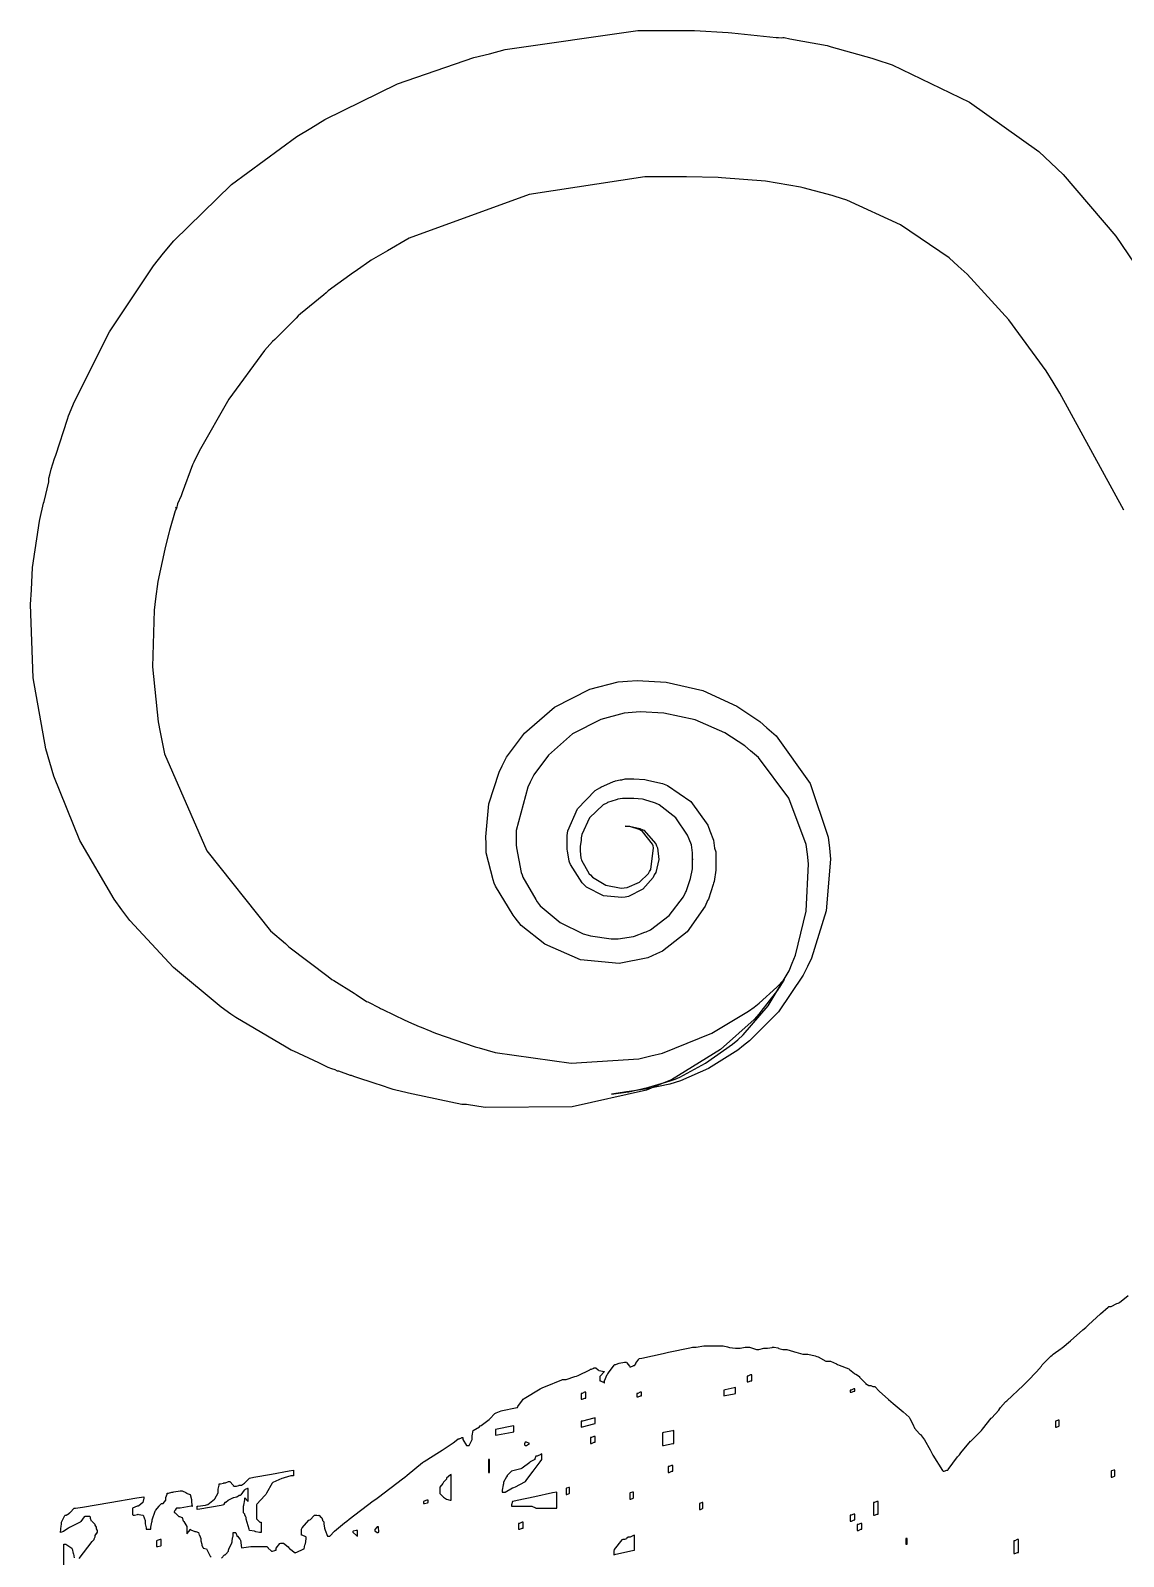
# Model space of a CAD drawing. Extents: x 44 to 313, y 66 to 291.
# Drawn here: x 90.67 to 123.91, y 240.61 to 287.02 of the extents above; entities that cross this region are included whole.
import ezdxf

# ---------------------------------------------------------------- set-up
doc = ezdxf.new("R2010")
doc.units = 0
doc.header["$MEASUREMENT"] = 0

msp = doc.modelspace()

# ---------------------------------------------------------------- linework, layer by layer
at = {"color": 40}
for points in [[(123.921, 272.433), (121.981, 275.996), (121.779, 276.331), (121.567, 276.667), (120.425, 278.227), (119.159, 279.612), (118.886, 279.859), (118.612, 280.107), (117.135, 281.116), (115.499, 281.861), (115.146, 281.976), (115.058, 282.003), (114.176, 282.232), (114.088, 282.258), (113.029, 282.435), (111.69, 282.539), (111.584, 282.549), (110.622, 282.567), (110.526, 282.575), (109.354, 282.575), (105.841, 282.029), (102.191, 280.706), (101.53, 280.318), (101.035, 280.035), (100.991, 280.009), (100.612, 279.745), (100.578, 279.717), (100.498, 279.665), (99.7299, 279.109), (99.6597, 279.047), (99.5881, 278.987), (98.884, 278.404), (98.8138, 278.342), (98.7517, 278.271), (98.0983, 277.628), (98.0362, 277.566), (97.7896, 277.293), (96.7052, 275.812), (95.7972, 274.223), (95.6388, 273.896), (95.6028, 273.808), (95.2846, 272.962), (95.25, 272.874), (95.1438, 272.627), (95.1096, 272.485), (95.1096, 272.485), (95.0958, 272.49), (95.1096, 272.521), (95.1096, 272.521), (95.1096, 272.485), (95.0736, 272.415), (94.8972, 271.815), (94.8877, 271.771), (94.7649, 271.294), (94.7568, 271.25), (94.5444, 270.264), (94.4742, 269.735), (94.4301, 269.391), (94.3846, 267.666), (94.5526, 265.996), (94.6146, 265.678), (94.7469, 265.026), (96.03, 262.07), (97.966, 259.644), (98.425, 259.256), (98.5298, 259.151), (99.7204, 258.251), (99.8361, 258.163), (99.8968, 258.129), (100.516, 257.74), (100.578, 257.704), (100.894, 257.492), (100.929, 257.476), (101.282, 257.299), (101.317, 257.281), (101.388, 257.247), (102.058, 256.92), (102.129, 256.892), (102.164, 256.876), (102.49, 256.726), (102.518, 256.716), (102.552, 256.708), (102.843, 256.585), (102.871, 256.576), (102.993, 256.532), (104.192, 256.109), (104.316, 256.081), (104.801, 255.94), (107.111, 255.615), (109.175, 255.746), (109.538, 255.834), (109.898, 255.922), (111.398, 256.523), (112.509, 257.193), (112.677, 257.315), (112.835, 257.44), (113.373, 257.926), (113.594, 258.163), (113.594, 258.163), (113.594, 258.163), (113.453, 257.925), (113.418, 257.881), (113.391, 257.836), (112.889, 257.185), (112.819, 257.105), (112.677, 256.946), (111.658, 256.028), (110.163, 255.112), (109.784, 254.952), (109.404, 254.794), (107.147, 254.283), (104.502, 254.265), (103.929, 254.353), (103.787, 254.362), (102.314, 254.671), (102.165, 254.706), (102.129, 254.715), (101.74, 254.803), (101.706, 254.812), (101.67, 254.821), (101.317, 254.944), (101.283, 254.952), (101.211, 254.98), (100.506, 255.209), (100.435, 255.235), (100.4, 255.244), (100.047, 255.367), (100.013, 255.375), (99.9423, 255.411), (99.8361, 255.447), (99.7299, 255.481), (99.5193, 255.588), (99.4392, 255.623), (98.6801, 255.976), (98.6014, 256.01), (98.4511, 256.099), (96.9162, 257), (96.7673, 257.105), (96.4667, 257.317), (95.0158, 258.521), (93.6886, 259.955), (93.4501, 260.28), (93.212, 260.606), (92.1713, 262.388), (91.3776, 264.346), (91.2633, 264.76), (91.1394, 265.175), (90.7563, 267.335), (90.672, 269.566), (90.6999, 270.015), (90.7341, 270.687), (90.9465, 272.098), (90.9546, 272.151), (91.0689, 272.645), (91.0869, 272.697), (91.229, 273.297), (91.229, 273.403), (91.2633, 273.509), (91.2992, 273.685), (91.4054, 274.002), (91.4396, 274.108), (91.7924, 275.203), (91.8284, 275.307), (92.0048, 275.74), (93.0755, 277.858), (94.4122, 279.867), (94.7208, 280.246), (95.0295, 280.627), (96.7878, 282.338), (98.7764, 283.802), (99.2008, 284.056), (99.6237, 284.313), (101.837, 285.399), (104.158, 286.2), (104.635, 286.315), (105.11, 286.439), (109.145, 287.021), (110.49, 287.021), (110.869, 287.021), (111.891, 286.959), (112.007, 286.949), (113.348, 286.808), (113.418, 286.808), (113.418, 286.808), (113.501, 286.796), (113.558, 286.808), (113.558, 286.808), (113.594, 286.808), (113.771, 286.772), (114.16, 286.702), (114.899, 286.562), (115.022, 286.527), (116.257, 286.183), (116.381, 286.139), (116.874, 285.98), (119.229, 284.847), (121.338, 283.343), (121.708, 282.998), (122.078, 282.645), (123.683, 280.771), (125.006, 278.809)], [(96.4847, 240.56), (96.5729, 240.657), (96.5909, 240.665), (96.6075, 240.683), (96.6971, 240.776), (96.6971, 240.807), (96.7052, 240.833), (96.792, 241.027), (96.8015, 241.053), (96.8015, 241.098), (96.828, 241.213), (96.8375, 241.23), (96.8375, 241.257), (96.8375, 241.317), (96.8375, 241.336), (96.8375, 241.336), (96.8735, 241.336), (96.8735, 241.336), (96.8735, 241.336), (96.9077, 241.336), (96.9077, 241.336), (96.9162, 241.328), (96.9437, 241.254), (96.9437, 241.23), (96.9698, 241.23), (97.04, 241.142), (97.0499, 241.124), (97.058, 241.107), (97.0841, 240.877), (97.0841, 240.877), (97.0841, 240.877), (97.3748, 240.911), (97.4729, 240.911), (97.5692, 240.911), (97.7868, 240.911), (97.8599, 240.911), (97.8599, 240.911), (97.8958, 240.877), (97.8958, 240.877), (97.904, 240.869), (97.9921, 240.78), (98.002, 240.771), (98.0281, 240.771), (98.0983, 240.798), (98.1082, 240.807), (98.1082, 240.807), (98.1424, 240.807), (98.1424, 240.807), (98.1424, 240.86), (98.2567, 241.009), (98.2846, 241.017), (98.2846, 241.017), (98.3188, 241.017), (98.3188, 241.017), (98.3714, 241.017), (98.5132, 240.905), (98.5312, 240.877), (98.5478, 240.851), (98.7242, 240.727), (98.7418, 240.735), (98.7683, 240.745), (98.9623, 240.833), (98.9901, 240.841), (98.9901, 240.841), (99.0148, 240.965), (99.0244, 240.983), (99.0328, 241.001), (99.0604, 241.146), (99.0604, 241.194), (99.0424, 241.204), (98.9362, 241.256), (98.9182, 241.264), (98.9182, 241.292), (98.9182, 241.351), (98.9182, 241.37), (98.9182, 241.388), (98.9182, 241.428), (98.9182, 241.44), (98.9362, 241.485), (99.1387, 241.715), (99.1665, 241.723), (99.1828, 241.741), (99.289, 241.847), (99.3069, 241.865), (99.3235, 241.865), (99.3771, 241.865), (99.3771, 241.865), (99.3771, 241.865), (99.4392, 241.857), (99.4474, 241.865), (99.4474, 241.865), (99.4833, 241.829), (99.4833, 241.829), (99.4833, 241.829), (99.5193, 241.793), (99.5193, 241.793), (99.5274, 241.785), (99.5535, 241.723), (99.5535, 241.723), (99.5535, 241.706), (99.5895, 241.667), (99.5895, 241.653), (99.5895, 241.601), (99.6142, 241.468), (99.6237, 241.44), (99.6322, 241.414), (99.7052, 241.23), (99.7299, 241.23), (99.7768, 241.23), (99.9187, 241.38), (100.223, 241.636), (100.295, 241.689), (100.365, 241.742), (101.097, 242.306), (101.177, 242.358), (101.255, 242.412), (101.987, 242.976), (102.059, 243.028), (102.129, 243.082), (102.596, 243.47), (102.622, 243.487), (102.64, 243.505), (103.116, 243.796), (103.188, 243.84), (103.258, 243.884), (103.527, 244.07), (103.671, 244.184), (103.681, 244.192), (103.707, 244.192), (103.777, 244.22), (103.787, 244.228), (103.787, 244.228), (103.823, 244.228), (103.823, 244.228), (103.823, 244.168), (103.928, 243.982), (103.963, 243.982), (103.963, 243.982), (103.999, 243.982), (103.999, 243.982), (104.016, 243.991), (104.105, 244.169), (104.105, 244.228), (104.105, 244.282), (104.13, 244.439), (104.14, 244.439), (104.14, 244.439), (104.325, 244.555), (104.352, 244.581), (104.378, 244.599), (104.617, 244.776), (104.635, 244.792), (104.643, 244.802), (104.793, 244.96), (104.811, 244.968), (104.837, 244.978), (104.987, 245.04), (104.987, 245.04), (105.031, 245.05), (105.427, 245.136), (105.481, 245.145), (105.497, 245.172), (105.639, 245.366), (105.657, 245.393), (105.683, 245.419), (106.177, 245.711), (106.256, 245.746), (106.335, 245.781), (106.83, 245.984), (106.856, 245.992), (106.962, 245.992), (107.226, 246.081), (107.28, 246.098), (107.333, 246.116), (107.685, 246.293), (107.703, 246.309), (107.73, 246.309), (107.8, 246.337), (107.81, 246.345), (107.81, 246.345), (107.844, 246.345), (107.844, 246.345), (107.87, 246.345), (107.94, 246.293), (107.95, 246.275), (107.958, 246.266), (108.126, 246.239), (108.126, 246.239), (108.126, 246.239), (107.986, 246.081), (107.986, 246.027), (107.986, 246.01), (107.986, 245.97), (107.986, 245.956), (108.012, 245.956), (108.07, 245.922), (108.09, 245.922), (108.09, 245.922), (108.126, 245.886), (108.126, 245.886), (108.126, 245.958), (108.215, 246.143), (108.233, 246.169), (108.249, 246.196), (108.426, 246.433), (108.443, 246.451), (108.47, 246.451), (108.54, 246.477), (108.549, 246.485), (108.575, 246.495), (108.741, 246.521), (108.796, 246.521), (108.804, 246.505), (108.893, 246.397), (108.902, 246.379), (108.928, 246.379), (108.999, 246.407), (109.008, 246.415), (109.008, 246.415), (109.044, 246.415), (109.044, 246.415), (109.052, 246.425), (109.079, 246.47), (109.079, 246.485), (109.087, 246.495), (109.175, 246.61), (109.185, 246.628), (109.263, 246.645), (109.916, 246.786), (109.996, 246.804), (110.075, 246.822), (110.728, 246.962), (110.808, 246.98), (110.913, 246.98), (111.151, 247.015), (111.231, 247.015), (111.345, 247.015), (111.603, 247.015), (111.69, 247.015), (111.742, 247.015), (111.873, 246.99), (111.901, 246.98), (111.927, 246.972), (112.118, 246.944), (112.183, 246.944), (112.254, 246.944), (112.412, 246.98), (112.466, 246.98), (112.536, 246.98), (112.748, 246.908), (112.748, 246.908), (112.819, 246.908), (112.976, 246.944), (113.029, 246.944), (113.082, 246.944), (113.232, 246.972), (113.242, 246.98), (113.286, 246.98), (113.4, 246.954), (113.418, 246.944), (113.435, 246.936), (113.555, 246.908), (113.594, 246.908), (113.673, 246.908), (113.876, 246.848), (113.911, 246.838), (113.946, 246.83), (114.158, 246.768), (114.23, 246.768), (114.318, 246.768), (114.538, 246.716), (114.583, 246.698), (114.627, 246.681), (114.858, 246.556), (114.935, 246.556), (115.006, 246.556), (115.182, 246.469), (115.218, 246.451), (115.262, 246.433), (115.561, 246.319), (115.571, 246.309), (115.579, 246.301), (115.729, 246.178), (115.747, 246.169), (115.773, 246.16), (115.888, 246.087), (115.888, 246.063), (115.904, 246.046), (116.046, 245.904), (116.064, 245.886), (116.064, 245.87), (116.169, 245.816), (116.204, 245.816), (116.231, 245.816), (116.29, 245.78), (116.31, 245.78), (116.353, 245.78), (116.482, 245.644), (116.768, 245.383), (116.84, 245.321), (116.91, 245.261), (117.215, 245.008), (117.395, 244.846), (117.405, 244.828), (117.413, 244.82), (117.527, 244.581), (117.545, 244.545), (117.562, 244.519), (117.712, 244.344), (117.722, 244.335), (117.738, 244.326), (117.858, 244.158), (118.03, 243.85), (118.074, 243.769), (118.118, 243.691), (118.409, 243.222), (118.427, 243.204), (118.462, 243.204), (118.541, 243.24), (118.569, 243.24), (118.577, 243.258), (118.868, 243.647), (118.922, 243.699), (118.966, 243.761), (119.265, 244.114), (119.275, 244.122), (119.283, 244.132), (119.556, 244.405), (119.592, 244.439), (119.626, 244.483), (119.891, 244.82), (119.908, 244.828), (119.908, 244.828), (120.121, 245.066), (120.157, 245.11), (120.173, 245.138), (120.323, 245.313), (120.333, 245.321), (120.367, 245.349), (120.861, 245.816), (120.933, 245.886), (121.003, 245.958), (121.272, 246.231), (121.416, 246.399), (121.426, 246.415), (121.442, 246.443), (121.708, 246.706), (121.744, 246.732), (121.779, 246.768), (122.016, 246.936), (122.025, 246.944), (122.052, 246.962), (122.302, 247.169), (122.678, 247.501), (122.767, 247.58), (122.855, 247.66), (123.212, 247.99), (123.445, 248.197), (123.472, 248.215), (123.542, 248.215), (123.711, 248.303), (123.755, 248.32), (123.789, 248.338), (124.054, 248.55)], [(92.1551, 240.55), (92.5505, 241.063), (92.6042, 241.124), (92.6042, 241.151), (92.6401, 241.21), (92.6401, 241.23), (92.6401, 241.248), (92.6648, 241.3), (92.6744, 241.3), (92.6744, 241.3), (92.7104, 241.354), (92.7104, 241.37), (92.7104, 241.398), (92.6744, 241.457), (92.6744, 241.476), (92.6744, 241.504), (92.6401, 241.563), (92.6401, 241.583), (92.6303, 241.592), (92.5421, 241.68), (92.534, 241.689), (92.5241, 241.689), (92.498, 241.767), (92.498, 241.793), (92.498, 241.803), (92.4719, 241.829), (92.4638, 241.829), (92.4638, 241.829), (92.4278, 241.829), (92.4278, 241.829), (92.4003, 241.829), (92.341, 241.829), (92.3216, 241.829), (92.3036, 241.813), (92.1978, 241.671), (92.1812, 241.653), (92.1452, 241.636), (91.8626, 241.494), (91.8284, 241.476), (91.8104, 241.46), (91.6781, 241.367), (91.5818, 241.336), (91.5818, 241.336), (91.5818, 241.336), (91.6065, 241.548), (91.616, 241.583), (91.616, 241.654), (91.7127, 241.857), (91.7222, 241.865), (91.7568, 241.865), (91.8531, 241.927), (91.8626, 241.935), (91.8806, 241.953), (91.9992, 242.076), (92.039, 242.076), (92.25, 242.112), (93.0797, 242.254), (93.9091, 242.394), (94.1215, 242.429), (94.1215, 242.384), (94.0855, 242.252), (94.0855, 242.252), (94.0855, 242.252), (93.9712, 242.156), (93.9451, 242.146), (93.9176, 242.138), (93.7687, 242.076), (93.7687, 242.076), (93.7687, 242.05), (93.7687, 241.99), (93.7687, 241.97), (93.7687, 241.953), (93.7687, 241.913), (93.7687, 241.899), (93.7687, 241.891), (93.7934, 241.865), (93.8029, 241.865), (93.8375, 241.865), (93.9271, 241.891), (93.9451, 241.899), (93.9617, 241.891), (94.0855, 241.865), (94.0855, 241.865), (94.1021, 241.865), (94.1557, 241.706), (94.1557, 241.653), (94.1557, 241.601), (94.1917, 241.481), (94.1917, 241.44), (94.2178, 241.44), (94.277, 241.44), (94.2979, 241.44), (94.2979, 241.44), (94.3321, 241.44), (94.3321, 241.44), (94.3321, 241.502), (94.3585, 241.654), (94.3681, 241.689), (94.3762, 241.724), (94.4644, 241.989), (94.4742, 242.006), (94.4824, 242.015), (94.5706, 242.13), (94.5804, 242.146), (94.5885, 242.156), (94.6602, 242.218), (94.6849, 242.218), (94.7113, 242.218), (94.791, 242.324), (94.791, 242.358), (94.791, 242.402), (94.827, 242.502), (94.827, 242.535), (94.8711, 242.535), (94.9702, 242.571), (95.0034, 242.571), (95.0295, 242.58), (95.2211, 242.605), (95.286, 242.605), (95.286, 242.605), (95.3989, 242.553), (95.4264, 242.535), (95.4345, 242.527), (95.5326, 242.499), (95.5326, 242.499), (95.5326, 242.499), (95.5668, 242.342), (95.5668, 242.288), (95.5668, 242.254), (95.5933, 242.146), (95.6028, 242.146), (95.5587, 242.138), (95.2211, 242.076), (95.1096, 242.076), (95.0997, 242.068), (95.0736, 242.022), (95.0736, 242.006), (95.0641, 242.006), (95.0376, 241.97), (95.0376, 241.97), (95.0376, 241.961), (95.0736, 241.942), (95.0736, 241.935), (95.0736, 241.935), (95.1699, 241.839), (95.1798, 241.829), (95.2059, 241.829), (95.286, 241.793), (95.286, 241.793), (95.286, 241.793), (95.3107, 241.698), (95.3202, 241.689), (95.3368, 241.671), (95.4264, 241.526), (95.4264, 241.476), (95.4264, 241.432), (95.4264, 241.333), (95.4264, 241.3), (95.4345, 241.31), (95.5227, 241.424), (95.5326, 241.44), (95.5492, 241.424), (95.673, 241.37), (95.673, 241.37), (95.6991, 241.37), (95.7792, 241.336), (95.7792, 241.336), (95.7792, 241.336), (95.8053, 241.264), (95.8151, 241.264), (95.8151, 241.264), (95.8494, 241.16), (95.8494, 241.124), (95.8494, 241.089), (95.8854, 240.983), (95.8854, 240.983), (95.8854, 240.957), (95.91, 240.887), (95.9196, 240.877), (95.928, 240.869), (96.0258, 240.841), (96.0258, 240.841), (96.0258, 240.841), (96.1401, 240.622), (96.1679, 240.594)], [(91.6862, 240.111), (91.6862, 240.765), (91.6862, 240.983), (91.7483, 240.983), (91.9247, 240.869), (91.9346, 240.841), (91.9346, 240.841), (91.9688, 240.701), (91.9688, 240.701), (91.9773, 240.692), (91.9949, 240.568)]]:
    msp.add_lwpolyline(points, dxfattribs=at)
for points in [[(108.339, 254.67), (108.339, 254.67), (108.78, 254.733), (108.868, 254.742), (108.956, 254.759), (109.48, 254.883), (110.129, 255.076), (110.279, 255.129), (110.419, 255.191), (111.204, 255.61), (112.024, 256.188), (112.183, 256.329), (112.342, 256.479), (113.105, 257.361), (113.743, 258.419), (113.841, 258.656), (113.938, 258.904), (114.268, 260.236), (114.335, 261.674), (114.3, 261.973), (114.264, 262.264), (113.739, 263.675), (112.809, 264.91), (112.572, 265.113), (112.393, 265.271), (111.785, 265.666), (110.891, 266.052), (109.936, 266.259), (109.211, 266.297), (108.972, 266.277), (108.731, 266.258), (108.02, 266.07), (107.156, 265.629), (106.423, 264.983), (105.978, 264.381), (105.869, 264.16), (105.797, 264.011), (105.445, 262.694), (105.445, 262.254), (105.453, 262.166), (105.595, 261.41), (105.621, 261.338), (105.647, 261.268), (106.036, 260.588), (106.08, 260.526), (106.177, 260.404), (106.776, 259.897), (107.483, 259.548), (107.633, 259.504), (107.703, 259.486), (108.337, 259.398), (108.549, 259.398), (109.008, 259.468), (109.043, 259.478), (109.361, 259.6), (109.397, 259.608), (109.529, 259.671), (110.101, 260.103), (110.534, 260.677), (110.596, 260.809), (110.612, 260.836), (110.727, 261.17), (110.736, 261.196), (110.745, 261.232), (110.808, 261.524), (110.808, 261.621), (110.808, 261.831), (110.808, 261.831), (110.808, 261.807), (110.808, 261.797), (110.808, 262.008), (110.772, 262.254), (110.702, 262.431), (110.658, 262.547), (110.295, 263.072), (109.793, 263.473), (109.678, 263.525), (109.652, 263.535), (109.352, 263.623), (109.325, 263.631), (109.289, 263.641), (109.025, 263.665), (108.938, 263.665), (108.938, 263.665), (108.902, 263.665), (108.902, 263.665), (108.726, 263.665), (108.672, 263.665), (108.531, 263.641), (108.515, 263.631), (108.487, 263.623), (108.223, 263.543), (108.197, 263.525), (108.09, 263.473), (107.676, 263.076), (107.437, 262.573), (107.421, 262.467), (107.421, 262.388), (107.385, 262.21), (107.385, 262.15), (107.385, 262.071), (107.411, 261.849), (107.421, 261.831), (107.429, 261.787), (107.667, 261.374), (107.703, 261.338), (107.764, 261.268), (108.175, 261.025), (108.638, 260.941), (108.726, 260.949), (108.814, 260.959), (109.193, 261.118), (109.466, 261.382), (109.502, 261.444), (109.536, 261.506), (109.624, 262.159), (109.608, 262.22), (109.59, 262.274), (109.289, 262.661), (109.255, 262.679), (109.183, 262.723), (108.902, 262.815), (108.762, 262.819), (108.762, 262.819), (108.762, 262.819), (108.894, 262.821), (109.203, 262.749), (109.291, 262.713), (109.325, 262.697), (109.686, 262.282), (109.714, 262.22), (109.74, 262.159), (109.784, 261.807), (109.688, 261.418), (109.644, 261.338), (109.608, 261.259), (109.294, 260.911), (108.858, 260.685), (108.762, 260.667), (108.656, 260.651), (108.099, 260.703), (107.579, 260.967), (107.491, 261.056), (107.447, 261.1), (107.094, 261.655), (107.068, 261.725), (107.05, 261.761), (107.006, 262.07), (106.998, 262.114), (106.998, 262.22), (106.998, 262.459), (106.998, 262.537), (107.014, 262.679), (107.305, 263.354), (107.844, 263.905), (107.986, 263.984), (108.02, 264.011), (108.408, 264.178), (108.443, 264.195), (108.461, 264.204), (108.606, 264.231), (108.656, 264.231), (108.762, 264.267), (108.832, 264.267), (108.832, 264.267), (108.902, 264.267), (108.902, 264.267), (109.025, 264.267), (109.353, 264.24), (109.397, 264.231), (109.441, 264.222), (109.846, 264.134), (109.89, 264.124), (110.049, 264.064), (110.758, 263.575), (111.275, 262.855), (111.337, 262.679), (111.442, 262.396), (111.478, 262.15), (111.514, 262.044), (111.514, 261.938), (111.514, 261.929), (111.514, 261.902), (111.514, 261.902), (111.514, 261.621), (111.514, 261.488), (111.46, 261.136), (111.442, 261.092), (111.432, 261.047), (111.292, 260.606), (111.265, 260.562), (111.195, 260.386), (110.648, 259.606), (109.89, 259.019), (109.714, 258.939), (109.451, 258.818), (108.574, 258.65), (107.403, 258.758), (106.31, 259.232), (105.596, 259.803), (105.41, 260.033), (105.348, 260.113), (104.819, 260.995), (104.775, 261.092), (104.739, 261.189), (104.528, 262.016), (104.528, 262.29), (104.519, 262.494), (104.615, 263.499), (104.924, 264.469), (105.022, 264.654), (105.151, 264.922), (105.695, 265.653), (106.609, 266.445), (107.68, 266.987), (108.541, 267.21), (108.832, 267.229), (109.121, 267.255), (110.003, 267.207), (111.119, 266.948), (112.15, 266.475), (112.854, 266.003), (113.065, 265.818), (113.346, 265.571), (114.387, 264.116), (114.934, 262.485), (114.97, 262.15), (115.004, 261.823), (114.872, 260.245), (114.423, 258.807), (114.3, 258.55), (114.176, 258.295), (113.422, 257.181), (112.544, 256.294), (112.36, 256.153), (112.183, 256.012), (111.292, 255.455), (110.437, 255.076), (110.279, 255.022), (110.119, 254.978), (109.431, 254.83), (108.884, 254.751), (108.796, 254.742), (108.734, 254.733), (108.474, 254.693), (108.339, 254.67), (108.339, 254.67)], [(112.466, 245.922), (112.5, 245.922), (112.579, 245.956), (112.606, 245.956), (112.606, 246), (112.606, 246.1), (112.606, 246.133), (112.571, 246.133), (112.492, 246.098), (112.466, 246.098), (112.466, 246.054), (112.466, 245.955), (112.466, 245.922)], [(107.421, 245.393), (107.455, 245.393), (107.534, 245.427), (107.561, 245.427), (107.561, 245.471), (107.561, 245.57), (107.561, 245.604), (107.526, 245.604), (107.447, 245.569), (107.421, 245.569), (107.421, 245.525), (107.421, 245.426), (107.421, 245.393)], [(109.115, 245.463), (109.149, 245.463), (109.227, 245.497), (109.255, 245.497), (109.255, 245.525), (109.255, 245.584), (109.255, 245.604), (109.219, 245.604), (109.141, 245.569), (109.115, 245.569), (109.115, 245.543), (109.115, 245.484), (109.115, 245.463)], [(111.76, 245.497), (111.795, 245.507), (112.077, 245.561), (112.113, 245.569), (112.113, 245.613), (112.113, 245.713), (112.113, 245.746), (112.077, 245.737), (111.795, 245.684), (111.76, 245.674), (111.76, 245.63), (111.76, 245.531), (111.76, 245.497)], [(115.605, 245.604), (115.639, 245.604), (115.719, 245.64), (115.747, 245.64), (115.747, 245.658), (115.747, 245.697), (115.747, 245.71), (115.711, 245.71), (115.631, 245.674), (115.605, 245.674), (115.605, 245.658), (115.605, 245.604), (115.605, 245.604)], [(104.811, 244.299), (104.871, 244.308), (105.321, 244.396), (105.374, 244.405), (105.374, 244.449), (105.374, 244.548), (105.374, 244.581), (105.312, 244.573), (104.863, 244.485), (104.811, 244.475), (104.811, 244.431), (104.811, 244.332), (104.811, 244.299)], [(107.421, 244.545), (107.465, 244.555), (107.8, 244.643), (107.844, 244.651), (107.844, 244.695), (107.844, 244.795), (107.844, 244.828), (107.8, 244.82), (107.465, 244.731), (107.421, 244.722), (107.421, 244.677), (107.421, 244.578), (107.421, 244.545)], [(121.849, 244.545), (121.875, 244.545), (121.945, 244.573), (121.955, 244.581), (121.955, 244.625), (121.955, 244.724), (121.955, 244.758), (121.927, 244.758), (121.857, 244.731), (121.849, 244.722), (121.849, 244.677), (121.849, 244.578), (121.849, 244.545)], [(107.703, 244.052), (107.738, 244.052), (107.816, 244.086), (107.844, 244.086), (107.844, 244.13), (107.844, 244.23), (107.844, 244.263), (107.808, 244.263), (107.73, 244.228), (107.703, 244.228), (107.703, 244.184), (107.703, 244.085), (107.703, 244.052)], [(109.89, 243.982), (109.925, 243.991), (110.207, 244.044), (110.243, 244.052), (110.243, 244.15), (110.243, 244.367), (110.243, 244.439), (110.207, 244.431), (109.925, 244.379), (109.89, 244.369), (109.89, 244.273), (109.89, 244.055), (109.89, 243.982)], [(106.046, 243.663), (106.036, 243.663), (106.01, 243.585), (106.01, 243.557), (105.992, 243.549), (105.886, 243.497), (105.869, 243.487), (105.859, 243.47), (105.621, 243.294), (105.587, 243.276), (105.543, 243.268), (105.304, 243.204), (105.304, 243.204), (105.286, 243.196), (105.172, 243.073), (105.164, 243.064), (105.146, 243.038), (105.058, 242.872), (105.058, 242.817), (105.048, 242.791), (105.022, 242.626), (105.022, 242.571), (105.11, 242.571), (105.33, 242.695), (105.374, 242.711), (105.418, 242.729), (105.709, 242.879), (105.727, 242.888), (105.771, 242.95), (105.96, 243.21), (106.168, 243.487), (106.222, 243.557), (106.222, 243.601), (106.222, 243.701), (106.222, 243.733), (106.194, 243.717), (106.083, 243.663), (106.046, 243.663)], [(105.727, 244.086), (105.718, 244.086), (105.693, 244.034), (105.693, 244.016), (105.693, 244.008), (105.726, 243.982), (105.727, 243.982), (105.757, 243.989), (105.846, 244.048), (105.756, 244.086), (105.727, 244.086)], [(97.1903, 242.394), (97.1984, 242.386), (97.2866, 242.298), (97.2965, 242.288), (97.2965, 242.386), (97.2965, 242.604), (97.2965, 242.675), (97.2689, 242.675), (97.1984, 242.65), (97.1903, 242.641), (97.1723, 242.624), (97.0661, 242.483), (97.0499, 242.465), (97.022, 242.465), (96.9627, 242.429), (96.9437, 242.429), (96.9338, 242.42), (96.8608, 242.394), (96.8375, 242.394), (96.8195, 242.386), (96.6971, 242.322), (96.6971, 242.322), (96.6872, 242.314), (96.6142, 242.252), (96.5909, 242.252), (96.581, 242.252), (96.5549, 242.2), (96.5549, 242.182), (96.4752, 242.165), (95.8219, 242.051), (95.7432, 242.042), (95.7432, 242.068), (95.7432, 242.127), (95.7432, 242.146), (95.7612, 242.138), (95.9982, 242.174), (96.0258, 242.182), (96.0603, 242.191), (96.2628, 242.35), (96.2724, 242.358), (96.2808, 242.368), (96.3785, 242.546), (96.3785, 242.605), (96.3785, 242.659), (96.4145, 242.778), (96.4145, 242.817), (96.4487, 242.817), (96.5369, 242.843), (96.5549, 242.852), (96.599, 242.852), (96.6982, 242.888), (96.7313, 242.888), (96.7398, 242.879), (96.828, 242.791), (96.8375, 242.781), (96.8375, 242.773), (96.8636, 242.747), (96.8735, 242.747), (96.8735, 242.747), (96.9077, 242.747), (96.9077, 242.747), (96.9338, 242.747), (97.0044, 242.773), (97.0139, 242.781), (97.0139, 242.781), (97.0499, 242.781), (97.0499, 242.781), (97.0841, 242.781), (97.1808, 242.843), (97.1903, 242.852), (97.1984, 242.861), (97.3212, 242.985), (97.3307, 242.994), (97.463, 243.021), (98.0006, 243.118), (98.5393, 243.214), (98.6716, 243.24), (98.6716, 243.196), (98.6716, 243.097), (98.6716, 243.064), (98.5919, 243.064), (98.389, 243.003), (98.3548, 242.994), (98.3188, 242.985), (98.0447, 242.861), (98.0362, 242.852), (98.0267, 242.843), (97.8517, 242.535), (97.8256, 242.499), (97.7981, 242.465), (97.5596, 242.2), (97.5431, 242.182), (97.5431, 242.138), (97.5431, 242.039), (97.5431, 242.006), (97.5431, 241.953), (97.5431, 241.833), (97.5431, 241.793), (97.5431, 241.759), (97.6478, 241.653), (97.6835, 241.653), (97.6835, 241.574), (97.6835, 241.396), (97.6835, 241.336), (97.6394, 241.336), (97.5251, 241.362), (97.5071, 241.37), (97.481, 241.38), (97.3307, 241.406), (97.3307, 241.406), (97.3212, 241.442), (97.2344, 241.749), (97.2263, 241.793), (97.2164, 241.803), (97.1903, 241.876), (97.1903, 241.899), (97.1903, 241.899), (97.1543, 241.935), (97.1543, 241.935), (97.1543, 241.989), (97.1543, 242.108), (97.1543, 242.146), (97.1628, 242.174), (97.1903, 242.339), (97.1903, 242.394)], [(104.599, 243.17), (104.599, 243.17), (104.635, 243.17), (104.635, 243.17), (104.635, 243.268), (104.635, 243.485), (104.635, 243.557), (104.635, 243.557), (104.599, 243.557), (104.599, 243.557), (104.599, 243.461), (104.599, 243.243), (104.599, 243.17)], [(110.067, 243.17), (110.101, 243.17), (110.18, 243.204), (110.207, 243.204), (110.207, 243.248), (110.207, 243.348), (110.207, 243.381), (110.171, 243.381), (110.093, 243.346), (110.067, 243.346), (110.067, 243.302), (110.067, 243.203), (110.067, 243.17)], [(123.542, 243.028), (123.569, 243.028), (123.639, 243.056), (123.649, 243.064), (123.649, 243.108), (123.649, 243.207), (123.649, 243.24), (123.621, 243.24), (123.551, 243.214), (123.542, 243.204), (123.542, 243.16), (123.542, 243.061), (123.542, 243.028)], [(103.117, 242.535), (103.125, 242.527), (103.214, 242.438), (103.223, 242.429), (103.232, 242.42), (103.328, 242.358), (103.328, 242.358), (103.328, 242.358), (103.434, 242.322), (103.47, 242.322), (103.47, 242.517), (103.47, 242.955), (103.47, 243.1), (103.443, 243.091), (103.328, 242.992), (103.328, 242.958), (103.328, 242.958), (103.232, 242.87), (103.223, 242.852), (103.214, 242.835), (103.117, 242.715), (103.117, 242.675), (103.117, 242.659), (103.117, 242.619), (103.117, 242.605), (103.117, 242.605), (103.117, 242.553), (103.117, 242.535)], [(102.622, 242.218), (102.657, 242.218), (102.747, 242.244), (102.765, 242.252), (102.765, 242.27), (102.765, 242.31), (102.765, 242.322), (102.729, 242.322), (102.64, 242.298), (102.622, 242.288), (102.622, 242.272), (102.622, 242.232), (102.622, 242.218)], [(105.304, 242.146), (105.383, 242.146), (105.561, 242.146), (105.621, 242.146), (105.692, 242.146), (105.85, 242.146), (105.904, 242.146), (105.92, 242.138), (106.028, 242.086), (106.046, 242.076), (106.116, 242.076), (106.273, 242.076), (106.327, 242.076), (106.415, 242.076), (106.613, 242.076), (106.679, 242.076), (106.679, 242.2), (106.679, 242.478), (106.679, 242.571), (106.547, 242.544), (106.01, 242.43), (105.472, 242.316), (105.34, 242.288), (105.33, 242.28), (105.304, 242.181), (105.304, 242.146)], [(106.962, 242.499), (106.988, 242.499), (107.059, 242.527), (107.068, 242.535), (107.068, 242.579), (107.068, 242.678), (107.068, 242.711), (107.041, 242.711), (106.97, 242.685), (106.962, 242.675), (106.962, 242.631), (106.962, 242.532), (106.962, 242.499)], [(108.902, 242.358), (108.928, 242.358), (108.999, 242.386), (109.008, 242.394), (109.008, 242.438), (109.008, 242.538), (109.008, 242.571), (108.981, 242.571), (108.911, 242.544), (108.902, 242.535), (108.902, 242.491), (108.902, 242.391), (108.902, 242.358)], [(116.31, 241.865), (116.345, 241.865), (116.425, 241.899), (116.453, 241.899), (116.453, 241.997), (116.453, 242.217), (116.453, 242.288), (116.417, 242.288), (116.337, 242.252), (116.31, 242.252), (116.31, 242.156), (116.31, 241.938), (116.31, 241.865)], [(111.019, 242.042), (111.045, 242.042), (111.115, 242.068), (111.125, 242.076), (111.125, 242.12), (111.125, 242.219), (111.125, 242.252), (111.097, 242.252), (111.027, 242.227), (111.019, 242.218), (111.019, 242.174), (111.019, 242.074), (111.019, 242.042)], [(115.605, 241.689), (115.639, 241.689), (115.719, 241.723), (115.747, 241.723), (115.747, 241.767), (115.747, 241.866), (115.747, 241.899), (115.711, 241.899), (115.631, 241.865), (115.605, 241.865), (115.605, 241.821), (115.605, 241.722), (115.605, 241.689)], [(100.612, 241.23), (100.612, 241.274), (100.612, 241.373), (100.612, 241.406), (100.576, 241.406), (100.488, 241.38), (100.471, 241.37), (100.48, 241.354), (100.594, 241.239), (100.612, 241.23)], [(101.247, 241.512), (101.22, 241.512), (101.141, 241.434), (101.141, 241.406), (101.141, 241.39), (101.22, 241.336), (101.247, 241.336), (101.264, 241.354), (101.251, 241.512), (101.247, 241.512)], [(105.517, 241.44), (105.551, 241.44), (105.629, 241.476), (105.657, 241.476), (105.657, 241.52), (105.657, 241.62), (105.657, 241.653), (105.621, 241.653), (105.543, 241.617), (105.517, 241.617), (105.517, 241.573), (105.517, 241.474), (105.517, 241.44)], [(115.817, 241.406), (115.852, 241.406), (115.93, 241.44), (115.958, 241.44), (115.958, 241.485), (115.958, 241.584), (115.958, 241.617), (115.922, 241.617), (115.843, 241.583), (115.817, 241.583), (115.817, 241.538), (115.817, 241.439), (115.817, 241.406)], [(94.5085, 240.911), (94.543, 240.911), (94.6326, 240.939), (94.6506, 240.947), (94.6506, 240.991), (94.6506, 241.09), (94.6506, 241.124), (94.6146, 241.124), (94.5265, 241.098), (94.5085, 241.088), (94.5085, 241.044), (94.5085, 240.944), (94.5085, 240.911)], [(108.868, 241.194), (108.85, 241.194), (108.796, 241.16), (108.796, 241.16), (108.796, 241.151), (108.742, 241.124), (108.726, 241.124), (108.726, 241.124), (108.692, 241.124), (108.692, 241.124), (108.656, 241.115), (108.426, 240.824), (108.409, 240.771), (108.409, 240.745), (108.409, 240.685), (108.409, 240.665), (108.47, 240.683), (108.982, 240.789), (109.044, 240.807), (109.044, 240.921), (109.044, 241.179), (109.044, 241.264), (109.016, 241.248), (108.905, 241.194), (108.868, 241.194)], [(117.299, 240.983), (117.299, 240.983), (117.335, 240.983), (117.335, 240.983), (117.335, 241.027), (117.335, 241.126), (117.335, 241.16), (117.335, 241.16), (117.299, 241.16), (117.299, 241.16), (117.299, 241.115), (117.299, 241.016), (117.299, 240.983)], [(120.58, 240.701), (120.614, 240.701), (120.693, 240.735), (120.72, 240.735), (120.72, 240.833), (120.72, 241.052), (120.72, 241.124), (120.685, 241.124), (120.606, 241.088), (120.58, 241.088), (120.58, 240.991), (120.58, 240.774), (120.58, 240.701)]]:
    msp.add_lwpolyline(points, close=True, dxfattribs=at)

doc.saveas('drawing.dxf')
